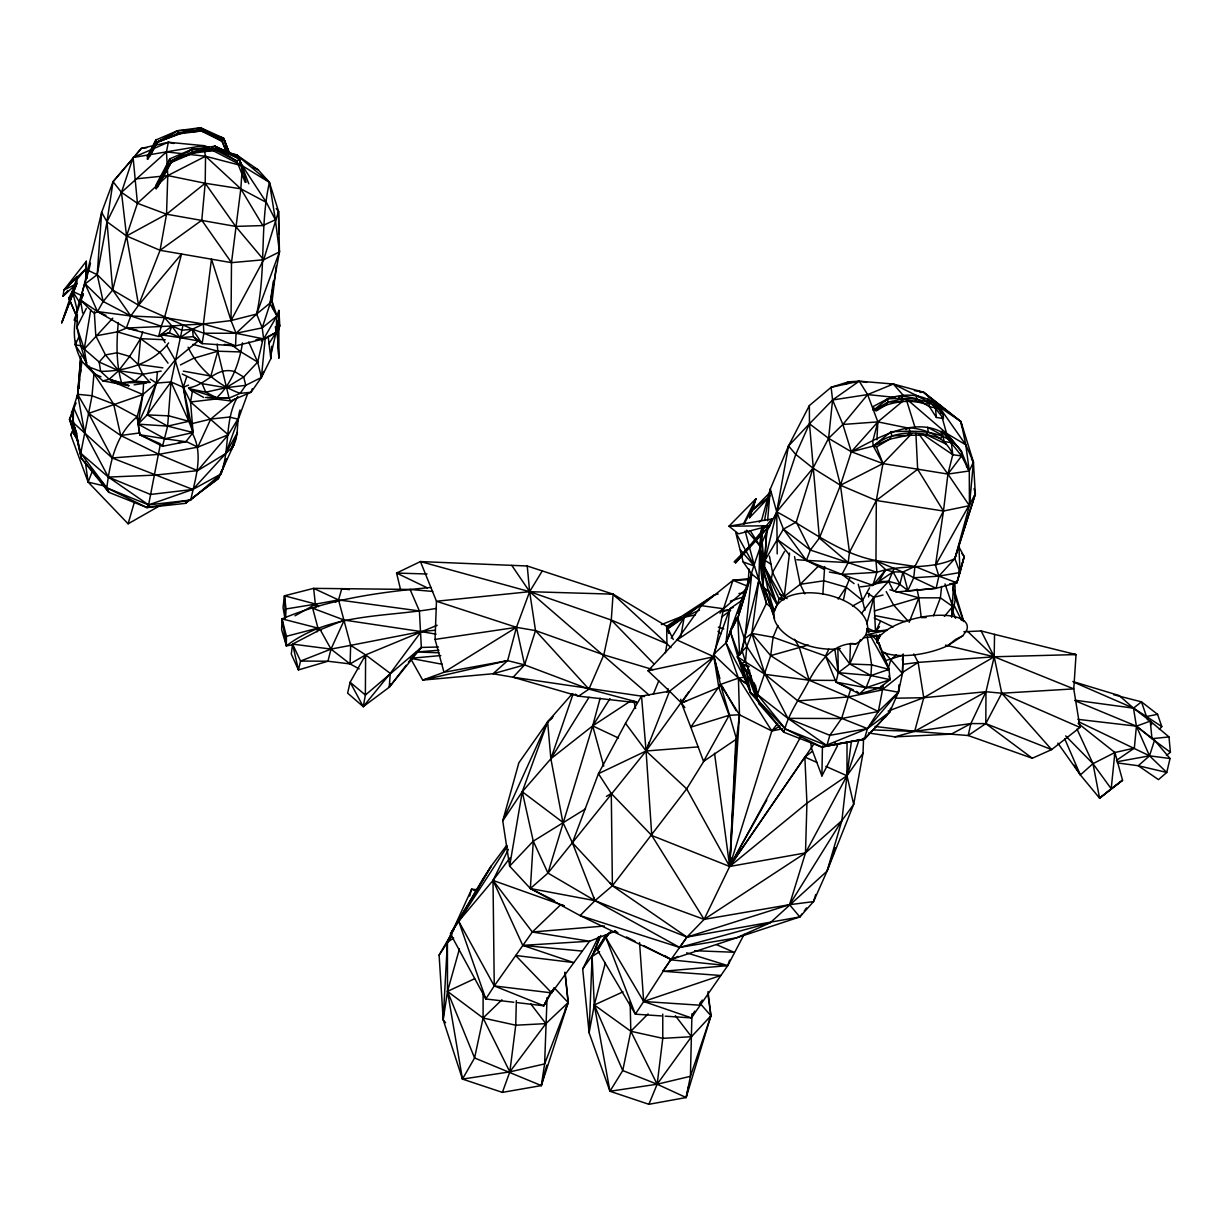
<?xml version="1.0" encoding="UTF-8"?>
<svg xmlns="http://www.w3.org/2000/svg" width="1232" height="1232" viewBox="0 0 1232 1232"><rect width="100%" height="100%" fill="white"/><g stroke="black" fill="none" stroke-linecap="round" stroke-linejoin="round"><path stroke-width="1.5" d="M276.584 320.921L278.879 358.019L278.894 310.402L276.399 317.071M78.848 388.357L79.572 379.102M483.129 991.668L483.083 1018.002L474.582 1057.965L462.462 1079.093L502.379 1092.384L541.31 1085.592L568.183 1002.555L565.165 972.464M847.031 741.541L846.969 775.744L841.872 820.651L827.057 871.132L813.52 901.624L799.83 916.931L671.086 959.451L580.056 915.576L530.361 888.518L509.632 866.127L502.748 820.851L518.857 762.808L547.639 721.844L572.464 693.585M315.731 607.792L313.652 588.357L284.5 595.795L283.037 607.391L285.131 619.48M349.38 589.635L341.757 588.68L338.538 599.938L350.658 645.352L365.611 654.9L365.38 695.048L363.24 706.644L347.609 693.108L350.134 682.235L365.611 654.9L437.191 625.271M860.413 586.863L872.887 585.385L876.907 572.326L875.967 560.591L876.306 500.485L882.944 463.571L876.522 446.97L873.288 446.076L851.327 451.774L828.597 438.33L809.47 423.793L809.362 405.574L831.123 387.295L848.448 381.843L859.243 381.165L893.339 384.03L923.538 392.192L960.945 421.606L973.419 462.062L975.344 494.094L954.862 558.589L938.876 576.129L936.151 588.311L905.535 591.175M229.183 152.814L236.559 154.862L242.427 165.858L240.81 188.819L231.493 262.647L231.031 320.566L236.051 333.287L235.574 345.899L202.063 343.574L193.239 336.659L192.5 329.175L138.569 305.213L112.682 289.982L97.205 274.69L87.749 270.239L101.64 212.381L113.051 181.705L141.28 148.394L168.322 142.25L203.357 145.622L208.886 147.162M293.493 644.659L286.332 645.891L286.425 636.297L282.036 618.864C329.36 598.921 380.257 592.099 431.031 587.464M762.069 541.279L764.471 566.982L779.194 599.152L774.343 611.365C765.334 584.076 760.067 555.694 762.546 526.88M118.272 322.522C116.486 342.588 115.947 363.332 121.614 382.859L128.836 385.693L102.857 380.888L87.056 366.289L80.896 346.192L76.892 327.111L77.37 314.437M762.084 526.834C757.372 551.89 761.114 578.547 766.427 603.357L751.828 633.402L746.808 646.492L737.275 656.748L765.057 674.351L797.843 700.916L848.509 696.927L881.896 689.982L902.44 673.611L903.102 654.408L902.44 673.611L898.39 692.23L889.781 711.927L864.448 739.123L821.744 747.069L783.906 732.27L759.574 704.473L757.033 699.268L754.261 682.882M963.855 631.723L981.149 630.953L994.532 634.372L994.193 656.779L985.985 691.722L970.878 723.584L968.152 735.519L914.668 731.361L872.656 729.929M240.055 409.994C236.036 422.052 239.424 435.466 232.848 446.862L218.387 478.54L185.277 503.38L146.947 507.569L108.832 492.323L81.312 458.258L73.242 422.638L73.504 407.361L77.662 394.286L81.928 361.315C63.54 329.483 83.499 295.156 90.506 263.124M835.234 742.927L837.514 745.76L821.913 775.944L822.437 746.038M691.953 1013.736L690.413 1076.321L686.132 1097.543L648.894 1104.303L609.948 1091.259L589.112 1032.786L582.69 968.999L598.536 936.705M516.347 1000.63L515.746 1025.209L509.832 1071.871L502.379 1092.384M890.582 708.2L889.781 711.927L864.448 739.123L826.826 745.576L787.879 718.348L765.057 674.351L751.828 633.402L758.912 579.933L759.836 545.822L763.501 525.972M359.174 668.868L350.088 663.925L350.658 645.352L421.221 631.6L434.603 630.276M321.09 630.106L317.964 628.104L282.036 618.864L281.635 629.706L286.332 645.891C329.822 612.812 385.339 617.386 436.421 608.392M410.487 658.319L422.715 680.095L443.967 672.272L435.065 639.408L436.467 601.247L420.435 561.576L396.581 573.049L400.616 589.835M704.565 760.082L686.686 788.865L612.396 885.777L594.994 900.654L580.056 915.576L679.617 947.423L736.428 937.86L770.185 922.799L827.057 871.132L853.699 804.28L863.016 753.26L863.586 738.153M599.845 937.229L592.099 956.494L589.112 1032.786L594.286 1004.973L605.297 963.178M748.009 584.214L749.087 569.076M951.581 616.909L953.66 583.645M547.054 997.674L544.621 1063.924L541.31 1085.592L474.582 1057.965L447.509 991.39L447.401 942.28L471.625 889.165L477.246 889.75M553.183 716.516L547.639 721.844L522.26 791.745L533.271 841.163L547.947 873.088L594.994 900.654L679.617 947.423L686.948 937.09L704.119 919.38L729.667 866.481L735.827 738.984M824.685 566.566L822.853 594.04M276.23 265.912L272.103 301.378L276.938 316.008L276.091 332.378L270.655 355.925M285.608 617.709L286.055 608.962L284.5 595.795L315.762 604.096L338.538 599.938L419.404 610.949L421.344 647.431L389.235 687.24L363.24 706.644L350.134 682.235L365.38 695.048L421.344 647.431L438.469 647M828.813 649.233L825.502 655.978L836.004 682.097L859.613 693.97L879.355 687.918L890.074 679.679L888.996 669.346L879.047 643.273L876.645 642.411L880.064 635.697L886.301 630.414A46.462 17.987 -12.3 0 1 940.848 615.245A46.462 17.987 -12.3 0 1 966.535 630.553L962.854 635.758L947.716 645.707A46.462 17.987 -12.3 0 1 884.946 652.991L882.066 651.405M564.857 972.294L568.183 1002.555L544.621 1063.924L509.832 1071.871L462.462 1079.093L443.181 1019.757L447.401 942.28L451.898 934.149M847.293 771.987L846.969 775.744L853.699 804.28L841.872 820.651L805.497 852.914L729.667 866.481L736.52 739.046L739.477 714.776L738.415 678.124L726.002 642.888L729.744 608.824L741.926 600.369M876.907 439.793L877.862 421.883L867.605 394.594L859.243 381.165L831.123 387.295L832.586 399.984L828.597 438.33L840.455 485.254L849.479 552.336L848.201 562.608L841.964 574.405L829.352 572.048M766.797 593.978L762.885 587.818L767.136 526.341M951.751 611.087L952.413 599.922M952.952 590.636L953.383 583.198M585.477 808.9L533.271 841.163L530.361 888.518L554.385 900.623M749.811 578.547L732.932 580.318L723.538 608.747L713.898 656.748L669.561 691.183L641.518 696.08L625.517 723.307L598.444 773.696L611.288 793.516L651.774 835.512L729.667 866.481L739.477 714.776L720.458 684.453L713.929 656.348M143.697 382.182L142.866 394.533L138.076 424.131L139.832 434.757L162.532 446.261L185.847 441.734L193.07 432.524L190.575 401.986L192.608 389.882M769.03 591.206L762.885 587.818L763.27 582.228M764.271 567.321L766.658 531.931L776.714 511.85L795.749 454.423L809.47 423.793L832.586 399.984L859.243 381.165M636.497 701.824L588.927 689.135L524.616 664.895L507.646 660.629L422.715 680.095L493.016 673.75L513.128 677.23L578.547 696.157L588.927 689.135L603.819 654.87L611.272 620.035L613.074 594.147L527.25 565.996L420.435 561.576L529.637 591.683L611.272 620.035L666.928 643.797L670.978 647.662M212.674 398.598L230.677 400.954L251.051 392.253L261.4 377.469L270.84 358.62L271.702 346.284M406.16 665.218L389.235 687.24L390.267 673.365L421.221 631.6L436.113 634.172M76.769 283.683L77.323 276.522L63.91 290.013L63.048 296.204L76.769 283.683L61.785 322.707L76.769 283.683L63.91 290.013L86.286 261.292L86.887 278.478M78.201 392.038L77.477 397.751L80.773 356.156M77.339 397.921L80.634 358.127M178.501 442.581L185.847 441.734L165.011 438.792L138.076 424.131L147.224 414.891L156.449 383.06L157.388 371.91M767.613 520.751L770.308 489.058L788.511 445.938L809.362 405.574M879.371 638.114L879.694 634.48M88.75 365.796L93.955 373.804L92.03 395.749L80.758 453.253L106.83 487.872L108.832 492.323L100.993 481.804M766.658 531.931C754.184 559.528 747.239 589.312 737.752 618.094L746.808 646.492L745.483 661.707L757.464 694.509L785.462 729.021L821.744 747.069L864.448 739.123L867.42 728.62L878.354 711.511L898.39 692.23L899.391 684.699L898.39 692.23L867.42 728.62L821.744 747.069M856.055 643.766C833.309 641.98 818.818 662.6 809.193 680.233C800.507 697.558 788.326 713.313 783.906 732.27L757.033 699.268L757.464 694.509L770.662 655.624L773.095 637.237L777.962 625.486M231.046 154.031L236.559 154.862L258.258 169.877L269.423 182.367L278.54 211.38L279.448 251.913L263.679 259.767L231.493 262.647L201.786 220.251L205.205 183.26L205.544 156.248L203.357 145.622L133.118 157.511L121.475 192.346L106.999 221.775L97.205 274.69L103.165 301.486L97.497 311.573L94.171 313.498M895.787 592.038L936.151 588.311L956.848 582.751L960.067 572.495L954.862 558.589L969.43 505.674L973.419 462.062L965.796 444.844L939.107 406.745L923.538 392.192L914.406 390.606M1116.469 760.36L1134.349 748.117L1136.412 726.156L1133.486 708.154L1119.195 695.556L1072.841 681.527M188.789 388.604L205.729 392.192L226.041 387.71L245.769 385.323L261.4 377.469L265.188 338.461M85.686 278.278L86.286 261.292M974.096 488.519L975.344 494.094L954.862 558.589C930.468 570.616 902.194 563.471 876.907 572.326L848.201 562.608L819.388 538.061L809.47 423.793L788.511 445.938L776.714 511.85L777.084 539.354L806.39 560.391L841.964 574.405L872.887 585.385L878.709 581.596L888.58 581.335L899.899 584.368L907.892 590.513L913.744 577.793L914.929 566.427L943.466 511.034L947.916 474.074L952.767 454.7L950.873 438.561C921.213 412.166 880.31 436.559 851.327 451.774L840.455 485.254L819.388 538.061L810.348 550.057L806.39 560.391L796.827 559.728M748.625 580.503L726.002 642.888L744.051 677.246L750.673 693.185L755.339 695.88L746.361 671.471L737.275 656.748L740.909 663.832L745.483 661.707L742.064 650.665L744.852 638.607L751.736 574.004L743.142 561.946L735.766 532.64L754.461 566.104L766.427 603.357L771.894 608.346M941.602 586.463L940.386 597.828L933.563 615.754M77.416 397.797L78.848 384.6L79.017 388.157M789.512 553.137L783.86 599.876M78.679 388.234L79.387 382.521M165.088 342.65L160.514 334.75L180.088 337.63L193.239 336.659L202.063 343.574L203.85 333.225L203.403 323.985L211.473 259.182L231.031 320.566L256.61 314.052L272.103 301.378L273.042 308.678M851.327 741.787L846.969 775.744L805.497 852.914L789.543 904.688L686.948 937.09L662.693 971.278M236.559 154.862L269.423 182.367C259.536 225.872 266.435 270.424 256.61 314.052L262.231 327.851L263.633 338.908L261.384 340.971M421.221 631.6L344.252 620.081L320.228 629.706L292.569 644.105L291.276 654.053L298.421 669.931L327.958 661.23L350.088 663.925L365.611 654.9L390.267 673.365L363.24 706.644M758.789 700.854L759.574 704.473L750.365 679.217L750.842 675.583M80.296 373.589L80.788 369.908M76.122 403.018L71.441 412.381L81.312 458.258L106.83 487.872L146.947 507.569L190.729 500.038L220.898 474.074C230.43 448.771 223.962 420.251 237.807 396.473M160.514 334.75L169.338 332.794L180.088 337.63L198.244 340.91L175.144 360.021L156.449 383.06L142.866 394.533L137.214 416.709C116.024 434.265 109.987 461.815 106.83 487.872L148.579 504.904L190.729 500.038C195.488 477.631 204.45 452.76 191.206 431.493M160.206 444.952L148.579 504.904L146.947 507.569M165.966 170.432L171.125 162.47L192.931 153.184L191.869 149.349L169.893 158.789L156.156 184.692M1114.436 755.801L1114.914 752.506L1078.108 723.353M273.319 281.204L270.024 303.827L262.231 327.851L236.051 333.287L203.85 333.225L192.5 329.175L181.966 330.253L171.895 326.018L126.295 328.051L97.497 311.573L80.45 299.992L87.749 270.239L86.209 279.325M759.189 522.199L761.73 519.75L770.308 489.058L776.714 511.85C809.378 529.052 838.715 553.276 875.967 560.591C888.441 566.658 901.824 570.647 913.744 577.793L938.876 576.129L960.067 572.495L958.927 546.931L964.179 556.571L956.848 582.751L938.876 576.129L935.504 565.272L943.466 511.034L917.655 469.3L915.884 433.356M133.195 158.235L113.051 181.705L106.999 221.775L112.682 289.982L130.808 315.962L161.238 326.234L158.666 336.505L126.295 328.051L130.808 315.962L138.569 305.213L181.566 254.023L164.518 317.563L161.238 326.234M445.599 1022.729L443.181 1019.757L447.509 991.39L459.428 948.948M205.513 397.474L216.616 397.782C231.97 383.722 239.316 362.978 242.519 342.866M755.432 685.146L757.464 694.509L787.879 718.348L841.579 718.518L878.354 711.511L883.467 684.653M90.752 309.74L84.253 349.103L87.056 366.289L90.059 368.014M665.465 652.729L666.928 643.797L666.666 626.226L613.074 594.147L609.347 593.639M75.86 341.172L75.229 344.96L86.671 362.593M868.575 596.981L869.191 593.393M680.926 635.851L684.176 617.294L714.437 594.887L718.148 594.024M78.232 441.426L73.735 433.356L74.736 427.612L71.872 425.825L69.516 419.327L74.613 406.19M113.051 181.705L121.475 192.346L126.557 235.974L138.569 305.213L160.068 250.312L166.536 214.199L167.768 175.591L166.474 151.906L168.322 142.25L173.881 143.497M764.518 520.443L770.308 489.058M770.816 581.812L772.541 572.403L784.599 551.32M951.905 616.847L955.339 599.183L954.908 581.889M840.224 648.494L832.616 649.202A47.709 26.996 12 0 1 775.467 622.098C770.2 611.765 777.715 601.693 786.863 597.135A47.709 26.996 12 0 1 838.545 598.228A47.709 26.996 12 0 1 867.636 628.058L865.88 634.896L861.06 640.763L855.809 643.905L850.434 643.489L849.772 663.986L838.284 672.657L836.004 682.097L853.252 689.797M276.23 208.578L278.54 211.38L263.679 259.767L231.031 320.566L203.403 323.985L182.998 325.109L171.002 381.951L167.644 426.118L162.532 446.261L161.962 444.49M843.443 599.861L846.138 587.202L849.68 578.439M364.857 658.365L365.611 654.9M600.769 935.519L592.099 956.494L594.286 1004.973L622.745 1070.562L657.149 1084.222L686.132 1097.543L688.596 1086.547M317.101 631.785L317.964 628.104L312.666 608.223L344.252 620.081L330.992 649.095L327.958 661.23L300.562 661.06L292.569 644.105L330.992 649.095L350.658 645.352M261.4 377.469L257.688 362.069L262.801 340.078M1074.997 700.685L1136.412 726.156L1154.538 740.216L1170.046 758.527L1166.75 772.449L1158.465 779.625L1138.276 765.734L1117.301 762.916M740.694 653.838L758.912 579.933L751.736 574.004L737.752 618.094L730.253 631.477L744.051 677.246L747.3 682.02M771.14 564.364L764.98 560.314L776.714 511.85L813.012 468.145L828.597 438.33L842.873 424.47L867.605 394.594L893.339 384.03L920.458 397.489M827.057 871.132L835.25 847.755M760.791 532.701L762.177 527.127M895.033 590.944L899.899 584.368L902.964 572.018L914.929 566.427L938.876 576.129M168.322 142.25L133.118 157.511L137.43 203.311L126.557 235.974L112.682 289.982L103.165 301.486L85.116 283.899L97.205 274.69L101.64 212.381L106.999 221.775L126.557 235.974L160.068 250.312L231.493 262.647M960.067 572.495L964.179 556.571L961.915 553.584M903.179 400.831L877.862 421.883L872.718 441.379L873.288 446.076L882.944 463.571L947.916 474.074L969.291 470.963L973.419 462.062L971.417 458.935M527.25 565.996L529.637 591.683L535.52 630.599L524.616 664.895L493.016 673.75L507.646 660.629L516.454 627.334L529.637 591.683L542.388 570.755M866.774 623.869L873.811 597.335L888.58 581.335L894.047 568.522M802.047 913.913L799.83 916.931L686.948 937.09L594.994 900.654L530.361 888.518L547.947 873.088L592.684 725.894L600.138 698.205M541.31 1085.592L546.792 1065.156M868.483 732.963L894.909 736.859L914.668 731.361L923.738 697.712L918.133 662.416L913.821 653.946M149.519 154.847L157.219 142.465L178.548 133.888L177.562 130.715L155.91 139.971L147.008 156.834M949.687 583.86L956.848 582.751L964.179 556.571M850.542 689.658L841.579 718.518L829.86 735.335L826.826 745.576L785.462 729.021L757.033 699.268M469.685 896.064L471.625 889.165L476.307 891.152M625.517 723.307L646.076 750.996L686.686 788.865L729.667 866.481L732.285 857.256M73.027 429.983L70.763 434.881L88.134 482.097L128.113 523.816L134.257 502.61M887.656 670.454L890.798 659.798L896.342 654.839M686.132 1097.543L710.926 1015.769L708.03 991.575M764.98 560.314L783.444 529.113L796.272 522.045L813.012 468.145L795.749 454.423L788.511 445.938M815.723 894.54L813.52 901.624L789.543 904.688L704.119 919.38L612.396 885.777L572.387 842.78L562.885 822.375L550.873 758.743L547.639 721.844L552.075 718.164M863.016 753.26L846.969 775.744L806.929 803.202L729.667 866.481L771.833 730.976L777.669 723.384M142.727 331.808L140.556 338.677L138.2 364.472L142.743 374.266L149.934 382.382L121.614 382.859L109.201 379.271L100.624 371.325L87.056 366.289M230.985 448.818L234.065 444.352L231.092 449.942L237.453 432.524L225.795 453.53L192.854 489.458L148.579 504.904L108.37 477.092L80.758 453.253L74.736 427.612M767.551 498.806L749.564 517.748L755.94 498.76L728.944 526.218L738.569 533.826L769.707 525.741L771.91 519.011L728.944 526.218L769.707 525.741L735.658 562.824L734.18 561.823L769.707 525.741M1079.109 721.967L1149.518 755.832L1166.75 772.449L1138.276 765.734L1149.518 755.832L1154.538 740.216M226.519 458.766L220.898 474.074L192.854 489.458L150.489 494.463L108.37 477.092L84.531 432.201L77.662 394.286L92.03 395.749L113.637 404.05L137.214 416.709L139.832 434.757L165.011 438.792L193.07 432.524L188.881 421.298L183.291 387.295L186.74 376.592M275.491 326.649L277.893 331.793L279.803 325.926L278.894 310.402M61.785 322.707L77.323 276.522M859.197 739.446L846.969 775.744L825.917 766.412M707.799 993.485L710.926 1015.769L690.413 1076.321L657.149 1084.222L609.948 1091.259L594.286 1004.973L623.038 991.852M573.096 693.97L550.873 758.743L522.26 791.745L502.748 820.851L547.639 721.844M729.606 960.159L727.742 965.626L691.414 1017.894L665.249 1016.169M108.37 477.092L154.785 475.121L197.567 470.655L225.795 453.53L247.848 393.162M83.437 293.817L74.151 320.151L77.631 321.537M230.938 449.418L236.144 437.56M649.233 742.111L646.076 750.996L547.947 873.088M666.897 692.353L668.16 688.796M157.403 187.403L171.125 162.47L170.955 161.038L192.931 153.184L215.923 150.181L216.555 148.425L215.061 146.223L191.869 149.349L170.955 161.038L156.233 188.758M714.113 652.714L729.744 608.824L733.209 607.422M252.329 388.711L251.051 392.253L240.163 393.362L229.06 398.105L216.616 397.782L190.406 389.343M749.564 517.748L755.94 498.76L743.527 523.816M85.116 283.899L97.497 311.573L130.808 315.962L164.518 317.563L171.895 326.018L169.338 332.794L158.666 336.505L171.895 326.018L182.998 325.109M106.168 486.424L88.134 482.097L92.616 470.378M750.211 579.564L732.932 580.318L701.408 605.682L677.03 639.993L648.032 670.809L669.561 691.183L646.076 750.996L651.774 835.512L704.119 919.38L805.497 852.914L806.929 803.202L804.866 757.079L812.396 751.258M909.154 622.299L918.841 597.828L917.024 589.112M221.929 469.685L218.387 478.54L185.277 503.38L188.096 500.823M223.346 466.143L225.471 460.83M747.762 684.792L738.415 678.124L713.482 654.469L726.002 642.888L735.073 620.22M737.876 613.243L741.356 604.542M653.299 694.217L658.781 680.788M648.894 1104.303L657.149 1084.222L691.475 1036.713L710.926 1015.769L699.776 1003.048M78.448 441.641L73.735 433.356L69.516 419.327L73.597 409.64M770 495.895L751.782 510.833L753.707 506.367L743.912 524.139M76.476 435.974L73.735 433.356L71.872 425.825L73.242 422.638L69.516 419.327M389.235 687.24L390.713 683.837M726.002 642.888L731.346 630.584M732.886 627.073L735.181 621.79M565.211 1009.378L568.183 1002.555L554.184 987.725L543.805 1005.774L517.609 1002.694M860.475 639.608L849.772 663.986L870.916 675.552L890.074 679.679L888.873 676.075M262.231 374.959L263.771 371.494M607.576 934.441L605.959 937.783L643.674 1001.493L699.668 1005.189L701.208 1001.724M166.921 345.807L175.144 360.021L183.291 387.295L193.07 432.524L167.644 426.118L138.076 424.131L156.449 383.06L171.002 381.951L183.291 387.295L190.575 401.986L228.259 434.773L197.567 470.655L158.866 454.346L120.69 435.466L88.612 413.382L77.662 394.286M639.547 942.511L643.674 1001.493L691.414 1017.894L693.77 1012.673M79.125 336.351L75.229 344.96L81.635 345.776M82.683 313.082L80.45 299.992L83.329 293.647M736.505 617.756L730.253 631.477L739.123 655.516M147.162 158.974L155.91 139.971L157.219 142.465L161.916 139.755M958.727 572.279L961.145 567.074M156.048 188.696L169.893 158.789L170.955 161.038L193.162 151.582L216.555 148.425L239.347 158.866L246.169 182.213M709.37 1019.11L710.926 1015.769M867.728 593.223L873.811 597.335L875.521 631.847L880.356 621.513M691.414 1017.894L694.709 1011.087M699.668 1005.189L702.194 1000.045M513.867 1002.263L485.808 998.967L450.481 933.902L458.72 921.274L493.016 880.418L508.369 849.372M86.348 308.37L76.892 327.111L84.253 349.103L99.161 362.023L118.611 370.693L135.012 381.058L149.934 382.382M506.706 845.26L491.229 866.081L458.72 921.274L494.248 985.939L543.805 1005.774L548.148 997.258M935.504 565.272L975.344 494.094L973.511 497.389M849.479 552.336L876.306 500.485L917.655 469.3M661.522 1015.923L635.342 1014.182L597.535 950.226L607.715 934.457M748.378 667.636L746.361 671.471L750.673 693.185L759.266 702.717M147.979 159.205L156.941 142.204L177.562 130.715L200.446 127.697L223.546 138.107L229.167 152.676M543.805 1005.774L551.767 990.667M597.535 950.226L605.559 934.996M814.167 743.62L729.667 866.481L714.529 753.229M76.184 315.253L68.792 298.021L72.411 291.199L82.621 296.08M720.458 684.453L736.52 739.046L703.549 761.407L690.782 727.173L720.458 684.453L738.415 678.124L744.051 677.246L740.54 660.876M149.919 155.94L157.219 142.465L150.042 155.586M817.139 762.531L804.866 757.079L729.667 866.481L800.569 737.044M852.482 606.052L862.539 600.508L869.53 587.787M554.462 987.848L551.674 992.884L494.248 985.939L485.808 998.967L458.72 921.274L507.399 846.338M70.763 434.881L73.52 429.891M703.549 761.407L729.159 715.299L718.826 687.502L714.083 658.134M729.667 866.481L766.781 799.968M157.28 187.095L171.125 162.47L175.914 159.436M744.159 934.318L727.742 965.626L663.17 971.278L720.735 975.482L643.674 1001.493L635.342 1014.182L605.959 937.783L608.916 932.855M443.181 1019.757L439.116 955.123L454.1 929.19M832.139 856.255L833.925 853.175M224.378 344.39L235.574 345.899L263.633 338.908L276.938 316.008L270.024 303.827L279.448 251.913L279.079 246.862M609.948 1091.259L622.745 1070.562L630.83 1031.261L630.122 1001.693M589.019 697.297L550.873 758.743L592.684 725.894L630.23 701.254M671.224 638.176L684.176 617.294L699.53 610.056M943.404 418.51L927.665 398.537L929.529 406.806L936.382 417.448L943.404 418.51L943.281 414.907C932.763 393.994 907.476 391.668 887.517 398.86L888.041 402.109L886.362 404.804L875.983 411.057M841.872 820.651L789.543 904.688L799.83 916.931M268.976 343.666L276.091 332.378L275.398 326.911M603.742 766.104L592.684 725.894L610.009 698.606M813.012 468.145L840.455 485.254L876.306 500.485L943.466 511.034L969.43 505.674L969.291 470.963L961.422 451.389C944.698 428.351 916.315 431.061 891.121 431.677L891.783 435.835L889.658 439.193L876.522 446.97M891.121 431.677L873.288 446.076L889.658 439.193L907.691 435.373L909.863 431.985L909.139 427.689C926.926 429.229 945.622 437.098 952.767 454.7L961.591 455.979L969.291 470.963L965.796 444.844L960.945 421.606L923.538 392.192L920.104 392.423M439.116 955.123L451.728 935.935M643.674 1001.493L670.562 959.82L727.742 965.626L686.671 952.829M155.632 186.355L160.807 178.394M593.531 897.096L594.994 900.654L572.387 842.78L598.444 773.696L646.076 750.996L688.673 692.045M582.69 968.999L605.667 936.197M838.191 599.122L846.138 587.202L862.539 600.508L864.91 610.364M782.659 728.759L771.833 730.976L739.477 714.776L729.159 715.299L690.782 727.173L681.435 703.01L713.898 656.748L677.03 639.993L723.538 608.747L746.176 589.204M615.723 930.992L589.574 941.233L551.674 992.884L515.654 955.493L573.742 962.577L522.753 945.375L493.016 880.418L564.287 905.813L560.56 904.873L532.332 932.008L494.248 985.939L493.016 880.418L509.909 858.011M147.224 414.891L171.002 381.951L188.881 421.298L167.644 426.118L147.224 414.891L168.907 415.862L188.881 421.298M804.28 910.91L806.498 907.892M605.959 937.783L610.471 931.715M969.43 505.674L947.916 474.074L961.591 455.979L961.422 451.389L950.873 438.561M861.445 613.536L873.811 597.335L883.021 595.025M408.408 662.292L415.169 653.484M875.521 631.847L879.479 626.688M168.615 342.912C153.476 363.194 125.217 371.51 100.624 371.325L99.161 362.023L105.459 354.908L117.117 352.768L129.653 356.418L138.2 364.472L162.84 367.844M719.996 613.182L723.538 608.747L701.408 605.682M135.505 155.432L141.28 148.394L146.747 147.717M872.887 585.385L885.762 569.723L893.108 571.879L902.964 572.018L907.892 590.513M735.658 562.824L771.91 519.011M63.048 296.204L67.775 290.536M77.216 279.187L85.485 269.269L86.302 278.663M1159.42 729.436L1161.791 726.572L1157.572 714.329L1141.479 701.84L1113.62 694.725M944.359 616.477L952.706 606.498L944.99 583.937M112.805 318.149L84.253 349.103L80.896 346.192M911.757 433.649L882.944 463.571L851.327 451.774L877.862 421.883L908.492 428.12M248.725 341.988L257.688 362.069L243.69 377.007L226.041 387.71L202.125 383.676L182.244 374.02M884.915 401.601L887.517 398.86C907.614 398.09 930.16 396.411 943.281 414.907M533.271 841.163L509.632 866.127L522.26 791.745L562.885 822.375M834.803 649.002L838.284 672.657L866.034 687.733L879.355 687.918L873.688 688.78M751.782 510.833L770.708 491.799M779.363 594.024L784.337 596.365L800.261 584.307L818.525 565.996M648.109 1013.921L630.83 1031.261L657.149 1084.222L662.785 1038.345L662.754 1014.136M845.876 384.399L848.448 381.843L855.793 382.536M501.917 999.799L483.083 1018.002L509.832 1071.871L545.868 1023.638L568.183 1002.555M63.91 290.013L85.485 269.269M225.795 453.53L232.848 446.862M183.214 153.769L166.474 151.906L121.475 192.346L137.43 203.311L166.536 214.199L235.651 226.411L262.847 225.564L275.367 219.789L269.423 182.367L242.427 165.858L211.858 150.027M164.518 317.563L203.403 323.985L236.051 333.287L256.61 314.052L279.448 251.913L275.367 219.789L266.389 202.418L242.427 165.858L205.544 156.248L188.804 154.385M137.43 203.311L167.768 175.591L205.544 156.248L240.81 188.819L266.389 202.418M102.857 380.888L109.201 379.271L118.611 370.693L129.653 356.418L140.556 338.677L165.242 339.755M418.818 649.726L421.344 647.431M1076.999 729.082L1092.984 763.671L1099.591 798.167L1111.202 788.757L1114.914 752.506L1122.552 780.241L1099.591 798.167L1080.356 774.928L1092.984 763.671L1114.914 752.506L1134.349 748.117M161.223 371.109L142.743 374.266L135.012 381.058L121.614 382.859M188.604 387.71C205.713 385.986 215.816 365.966 234.65 371.602L243.69 377.007L245.769 385.323L240.163 393.362C218.172 385.508 197.967 368.46 188.096 347.208M211.658 147.286L215.061 146.223L238.392 156.649L239.347 158.866L236.837 161.007L215.923 150.181L193.162 151.582M234.958 398.86L210.749 419.065L197.798 447.124L158.866 454.346L112.174 457.981L73.242 422.638M882.112 719.827L886.47 716.223M262.231 327.851L276.938 316.008M947.716 645.707L955.447 639.547L962.854 635.758M1075.12 700.223L1133.486 708.154L1141.479 701.84L1147.608 719.842M1166.381 755.447L1170.4 752.275L1168.983 736.936L1150.257 721.12L1133.486 708.154L1074.52 682.497M994.532 634.372L1076.044 654.577L1073.765 688.888L1079.987 727.45L1051.62 749.61L1032.308 758.25L968.152 735.519L985.8 723.615L1001.755 693.231L994.193 656.779L981.149 630.953M1099.591 798.167L1122.552 780.241L1111.202 788.757L1092.984 763.671L1065.665 735.904M667.467 627.211L680.88 616.847L714.437 594.887L666.728 629.105M744.852 638.607L751.828 633.402L773.095 637.237L825.502 655.978L838.284 672.657L870.916 675.552L888.996 669.346L881.342 651.435M787.879 718.348L829.86 735.335L867.42 728.62L889.781 711.927M335.52 602.186L338.538 599.938L313.652 588.357L410.071 589.45L432.74 591.437M721.659 616.955L730.715 610.348M160.068 250.312L201.786 220.251M667.02 629.29L684.176 617.294L695.418 614.845M447.401 942.28L453.669 937.999M203.403 323.985L192.5 329.175L180.088 337.63L171.895 326.018M666.527 626.472L680.88 616.847L661.384 624.609M902.348 672.533L918.133 662.416L994.193 656.779L1076.044 654.577L1070.331 653.976M592.099 956.494L599.584 951.705M187.095 152.383L191.869 149.349L216.555 148.425L236.837 161.007L245.168 182.336M653.083 669.654L603.819 654.87L535.52 630.599L516.454 627.334L443.967 672.272L507.646 660.629M779.948 726.002L771.833 730.976L738.415 678.124L747.824 684.53M606.452 796.396L611.288 793.516L612.396 885.777L686.948 937.09M898.667 397.505L901.747 395.672L916.839 398.706L929.529 406.806L935.396 407.807L936.382 417.448M905.89 429.598L909.139 427.689M264.649 339.062L276.091 332.378L263.633 338.908L255.979 339.693M169.739 135.227L177.562 130.715L201.894 129.899L224.455 140.325L229.706 154.139M128.113 523.816L159.883 505.69M295.002 615.8L315.762 604.096L318.503 606.652M888.041 402.109L873.426 410.333L872.98 406.637L887.517 398.86L873.426 410.333C889.627 402.356 909.093 397.998 926.51 404.512L928.235 401.817L916.254 395.333L916.839 398.706L915.114 401.416L902.301 399.045L888.041 402.109L900.607 401.74L902.301 399.045L901.747 395.672M875.013 726.403L914.668 731.361L985.985 691.722L1001.755 693.231L1073.765 688.888L994.193 656.779L945.514 645.137M873.288 446.076C892.738 430.445 918.025 429.937 940.432 438.715L942.649 435.358L941.91 431.154L961.591 455.979M126.557 235.974L166.536 214.199L205.205 183.26L240.81 188.819L262.847 225.564M1079.987 727.45L1001.755 693.231L1051.62 749.61L985.8 723.615L970.878 723.584L951.304 734.133L894.909 736.859M840.455 485.254L882.944 463.571M180.457 364.903L193.439 358.358L217.802 351.212L241.072 351.967L257.688 362.069M462.462 1079.093L447.509 991.39L474.674 978.701M643.628 945.606L671.086 959.451L678.108 956.448M225.995 149.626L222.053 141.264L201.894 129.899L178.809 132.933L156.941 142.204L184.03 132.332M669.561 691.183L681.435 703.01L686.717 700.777M680.742 699.252L681.435 703.01L718.826 687.502M94.279 311.573L95.803 335.874L117.379 331.855L127.666 327.589M183.291 387.295L188.527 385.123M891.783 435.835L907.691 435.373L911.002 434.018M350.088 663.925L330.992 649.095L300.562 661.06L298.421 669.931L292.569 644.105M178.809 132.933L201.232 131.008L222.053 141.264L224.455 140.325L228.367 153.014M902.656 655.224L885.639 660.629M888.103 711.095L923.738 697.712L994.193 656.779L967.705 631.492M1151.674 724.616L1150.257 721.12L1136.412 726.156L1077.877 719.349M890.074 679.679L866.034 687.733L859.613 693.97L856.702 691.352M710.371 657.888L713.898 656.748L719.919 678.616M730.345 601.124L743.173 597.043M192.931 153.184L196.335 152.106M874.397 610.949L918.841 597.828L940.386 597.828L952.706 606.498M751.828 633.402L770.662 655.624L808.3 645.029M196.797 128.729L200.446 127.697L224.455 140.325M679.617 947.423L770.185 922.799M286.425 636.297L317.964 628.104M191.745 423.7L210.749 419.065L229.321 417.047L237.853 419.111L228.259 434.773L197.798 447.124L185.986 441.395M722.968 611.472L730.376 609.686M648.032 670.809L713.898 656.748M1133.486 708.154L1146.422 716.5L1157.572 714.329M869.854 584.923L888.58 581.335L893.277 590.698M1117.085 761.746L1149.518 755.832L1170.046 758.527M286.055 608.962L315.762 604.096M134.119 384.861L146.423 382.936M794.532 556.602L800.261 584.307L823.962 580.78L846.138 587.202M435.065 639.408L516.454 627.334L524.616 664.895L513.128 677.23L644.505 696.588M722.707 610.656L730.314 609.532M914.668 731.361L970.878 723.584M139.632 432.956L120.69 435.466L113.637 404.05L93.955 373.804L81.928 361.315M863.463 637.837L880.064 635.697L865.88 634.896L886.301 630.414L866.758 631.477M178.548 133.888L201.232 131.008L208.1 133.195M903.087 664.264L918.133 662.416M190.575 401.986L220.805 398.46M1168.983 736.936L1151.966 738.692L1136.412 726.156L1149.518 755.832M135.766 178.886L167.768 175.591L205.205 183.26L235.651 226.411L263.679 259.767M412.381 658.15L440.779 655.547M493.016 880.418L532.332 932.008L604.496 926.017M876.66 631.123L887.502 630.276M698.529 746.869L646.076 750.996L641.518 696.08M889.966 384.292L893.339 384.03L903.472 395.611M438.946 650.25L416.293 652.005L438.9 652.775M895.033 397.382L867.605 394.594L832.586 399.984L842.873 424.47L877.862 421.883M776.714 511.85L783.444 529.113L806.39 560.391L848.201 562.608L875.967 560.591L914.929 566.427M876.907 572.326L841.964 574.405L854.084 583.614M738.969 593.47L744.621 593.146M907.691 435.373L926.064 434.927L928.266 431.554L927.511 427.258L942.649 435.358L944.22 441.518L951.628 442.75M895.356 698.221L923.738 697.712L985.985 691.722L985.8 723.615L1032.308 758.25M953.691 582.798L956.848 582.751M926.233 617.571L921.243 617.586L918.841 597.828L889.827 589.758M746.808 646.492L765.057 674.351L809.193 680.233L835.912 680.434M207.299 397.52L229.06 398.105L230.677 400.954M617.386 597.92L613.074 594.147L529.637 591.683L436.467 601.247L516.454 627.334M427.042 574.004L396.581 573.049L427.396 587.895M874.15 410.025L877.492 410.148L873.272 408.993M694.632 950.719L734.041 952.259L716.516 944.651M779.194 599.152L783.182 599.507L764.471 566.982L777.269 604.897L768.937 591.237L764.302 588.449L763.101 585.123L759.836 545.822L750.288 530.807M582.105 951.089L522.753 945.375L589.574 941.233L532.332 932.008M636.39 702.656L578.547 696.157L575.267 694.14M941.109 432.678L946.561 433.341L965.796 444.844M876.491 688.226L898.39 692.23M142.743 374.266L118.611 370.693L105.459 354.908L95.803 335.874M861.106 381.489L866.681 382.428M183.322 371.125L210.857 376.053L217.802 351.212L217.202 344.082M412.366 658.673L442.38 664.294M836.004 682.097L866.034 687.733L870.916 675.552L871.609 664.849L867.266 636.775M420.435 561.576L424.193 562.3M126.295 328.051L137.091 330.161M874.689 615.553L905.535 621.59M236.051 333.287L263.633 338.908M915.191 400.785L922.552 402.618M933.594 405.359L939.107 406.745L960.945 421.606L961.838 427.196M192.9 344.375L217.802 351.212L229.06 398.105M215.923 150.181L219.388 151.182M233.202 155.155L238.392 156.649L248.787 183.784M117.379 331.855L140.556 338.677L160.514 353.045L168.045 363.194M750.596 675.136L746.361 671.471L740.909 663.832L749.056 666.358M218.387 136.475L223.546 138.107L229.568 153.892M109.201 379.271L128.836 385.693M783.444 529.113L810.348 550.057L848.201 562.608M718.348 627.088L723.769 628.905M743.142 561.946L754.461 566.104L745.175 531.038M192.854 489.458L112.174 457.981L88.612 413.382L142.866 394.533L111.419 381.212M867.42 728.62L797.843 700.916M203.85 333.225L235.574 345.899M732.932 580.318L747.223 586.047M876.66 642.303L879.047 643.273L880.634 649.818M740.909 663.832L748.671 667.036M93.955 373.804L100.947 376.776M770.662 655.624L809.193 680.233L848.509 696.927L878.354 711.511M139.832 434.757L160.252 443.736M97.497 311.573L105.921 315.392M867.451 628.151L873.904 631.107M936.412 403.726L941.387 406.036M913.744 577.793L936.151 588.311M592.684 725.894L618.51 738.045M925.848 434.419L946.176 444.121M874.212 617.94L893.154 626.965M253.345 167.521L258.258 169.877M934.025 404.219L939.107 406.745L941.094 413.829M614.46 930.899L617.879 932.624M626.472 936.951L635.05 941.279M806.39 560.391L824.424 569.554M216.616 397.782L205.729 392.192L202.125 383.676M203.357 145.622L208.454 148.256M215.061 146.223L239.347 158.866M103.165 301.486L130.808 315.962M190.267 390.051L203.665 397.428M73.735 433.356L76.754 435.081M664.433 955.601L671.086 959.451M780.041 597.659L783.182 599.507M150.319 379.086L156.449 383.06M1146.422 716.5L1161.791 726.572M921.875 433.772L952.767 454.7M594.286 1004.973L630.83 1031.261L662.785 1038.345L691.475 1036.713L675.382 1015.722M741.402 662.631L750.673 693.185L756.741 697.574M1170.4 752.275L1151.966 738.692L1150.257 721.12M447.509 991.39L483.083 1018.002L515.746 1025.209L545.868 1023.638L530.699 1003.803M230.877 344.313L241.072 351.967M750.673 693.185L756.386 697.866M787.079 598.629L784.337 596.365L772.541 572.403L769.43 556.094M908.893 400.985L946.561 433.341L961.422 451.389M71.872 425.825L75.121 428.705L77 433.972M649.095 695.064L529.637 591.683L511.773 565.38M613.074 594.147L666.928 643.797M875.967 560.591L885.762 569.723L878.709 581.596L893.108 571.879L899.899 584.368M717.994 631.323L720.735 633.987M80.45 299.992L92.924 312.266M611.272 620.035L654.161 664.125M535.52 630.599L588.927 689.135M907.953 620.974L893.554 604.989L886.224 591.591M740.478 549.965L754.461 566.104M746.592 530.191L759.836 545.822L763.932 574.097L777.269 604.897M902.44 673.611L884.776 652.59M867.035 628.859L869.438 631.739M873.041 636.066L879.047 643.273L879.617 646.815M789.589 555.155L777.084 539.354L777.192 553.892M610.04 882.759L612.396 885.777M681.435 703.01L684.869 707.584M90.922 468.268L93.155 471.271M95.403 474.289L97.636 477.292M919.026 434.188L947.916 474.074M1057.857 743.142L1080.356 774.928L1064.725 738.815M872.98 406.637L874.135 408.331M192.5 329.175L202.063 343.574M80.126 303.164L72.411 291.199L77.477 311.018M1074.289 765.195L1080.356 774.928M950.519 439.886L946.561 433.341L942.095 417.386M966.319 466.05L969.291 470.963M794.532 639.239L799.214 647.154L809.193 680.233M721.937 685.901L736.166 710.695M320.228 629.706L330.992 649.095M866.758 629.09L868.606 632.447M870.454 635.804L888.996 669.346L871.609 664.849L849.772 663.986L837.868 647.601L838.284 672.657M758.912 579.933L762.885 587.818M796.272 522.045L810.348 550.057M668.822 633.417L666.666 626.226L673.242 639.439M953.907 604.943L961.484 620.312M800.261 584.307L804.835 593.916M744.174 666.728L745.637 669.9M73.504 407.361L84.531 432.201M774.558 618.449L764.302 588.449L774.343 611.365M410.071 589.45L419.404 610.949M68.792 298.021L76.584 316.1M952.706 611.303L955.601 618.295M666.666 626.226L669.361 632.94M222.053 141.264L226.211 151.829M277.754 320.613L279.803 325.926M821.913 775.944L811.595 748.502L810.81 743.173M764.302 588.449L773.665 614.799M169.893 158.789L170.709 161.238M954.43 594.517L963.516 621.544M906.567 400.323L915.13 427.75M842.873 424.47L851.327 451.774M876.522 635.111L878.046 640.009M954.276 590.128L963.747 621.375M880.788 686.332L881.896 689.982M238.392 156.649L241.672 167.552M858.242 584.214L862.539 600.508M633.818 701.054L635.635 708.462M876.722 636.913L877.538 640.301M934.811 404.527L935.396 407.807M954.153 592.13L955.339 599.183M282.036 618.864L286.332 645.891M85.285 461.615L88.134 482.097M268.176 336.49L270.84 358.62M137.214 416.709L138.076 424.131M754.369 686.732L755.339 695.88M749.426 670.039L750.365 679.217M276.954 322.599L277.893 331.793M276.615 320.797L278.879 358.019M737.752 618.094L739.662 655.362M284.5 595.795L285.285 617.586M278.54 211.38L278.74 234.049M903.102 654.408L902.486 660.121L903.102 654.408M482.929 878.847L450.481 933.902L491.229 866.081L482.929 878.847M201.894 129.899L201.232 131.008L200.446 127.697L201.894 129.899"/></g></svg>
